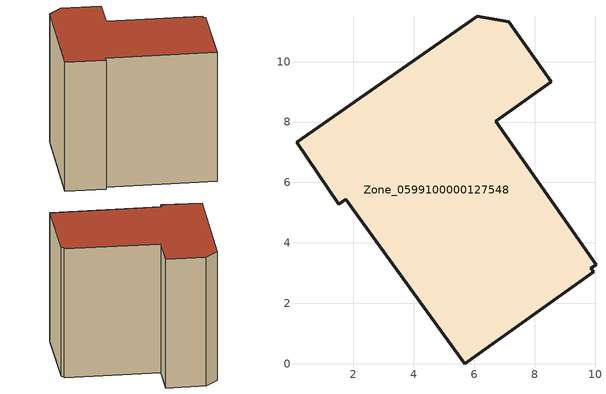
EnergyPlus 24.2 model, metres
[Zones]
Zone_0599100000127548
 floor ground (C_G): 0.11,7.33 6.09,11.5 7.14,11.32 8.55,9.34 6.71,8.03 10.03,3.28 9.86,3.16 9.95,3.04 5.68,0 1.75,5.45 1.52,5.28 z0
 wall outside (C_F): 5.68,0 9.95,3.04 9.86,3.16 10.03,3.28 6.71,8.03 8.55,9.34 7.14,11.32 6.09,11.5 0.11,7.33 1.52,5.28 1.75,5.45 5.68,0 z0:8.36
 roof outside (C_R): 0.11,7.33 1.52,5.28 1.75,5.45 5.68,0 9.95,3.04 9.86,3.16 10.03,3.28 6.71,8.03 8.55,9.34 7.14,11.32 6.09,11.5 z8.36
[BUILDING]
Pand.0599100000127548: North Axis=0; Terrain=City; Loads Convergence Tolerance Value=0.04; Temperature Convergence Tolerance Value=0.4; Solar Distribution=FullExterior; Maximum Number of Warmup Days=25; Minimum Number of Warmup Days=1
[Site:Location]
Rotterdam.The.Hague.AP_ZH_NLD Design_Conditions: Latitude=51.96; Longitude=4.45; Time Zone=1; Elevation=-4.5
[SITE:GROUNDTEMPERATURE:BUILDINGSURFACE]
18, 18, 18, 18, 18, 18, 18, 18, 18, 18, 18, 18
[MATERIAL] Thermal Absorptance=0.9; Solar Absorptance=0.7; Visible Absorptance=0.7
Name | Roughness | Thickness | Conductivity | Density | Specific Heat
G.TC.1975-1991 | MediumSmooth | 0.15 | 0.288461 | 540 | 1210
F.TC.1975-1991 | Rough | 0.3 | 0.230769 | 1920 | 840
R.TC.1975-1991 | MediumRough | 0.2 | 0.153846 | 1500 | 1000
[CONSTRUCTION]
C_G: G.TC.1975-1991
C_F: F.TC.1975-1991
C_R: R.TC.1975-1991
[ZONE]
Zone_0599100000127548: Type=1; Multiplier=1; Ceiling Height=Autocalculate; Volume=Autocalculate; Floor Area=autocalculate; Part of Total Floor Area=Yes
[ZONEINFILTRATION:DESIGNFLOWRATE]
Infil_Zone_0599100000127548: Zone or ZoneList or Space or SpaceList=Zone_0599100000127548; Schedule=AlwaysOn; Design Flow Rate Calculation Method=Flow/Area; Flow Rate per Floor Area=0.003; Constant Term Coefficient=1; Temperature Term Coefficient=0; Velocity Term Coefficient=0; Velocity Squared Term Coefficient=0
[HVACTEMPLATE:ZONE:IDEALLOADSAIRSYSTEM]
Zone_0599100000127548: Maximum Heating Supply Air Temperature=50; Minimum Cooling Supply Air Temperature=13; Maximum Heating Supply Air Humidity Ratio=0.0156; Minimum Cooling Supply Air Humidity Ratio=0.0077; Heating Limit=NoLimit; Cooling Limit=NoLimit; Dehumidification Control Type=ConstantSensibleHeatRatio; Cooling Sensible Heat Ratio=0.7; Dehumidification Setpoint=60; Humidification Control Type=None; Humidification Setpoint=30; Outdoor Air Method=None; Outdoor Air Flow Rate per Person=0.00944; Outdoor Air Flow Rate per Zone Floor Area=0; Outdoor Air Flow Rate per Zone=0; Demand Controlled Ventilation Type=None; Outdoor Air Economizer Type=NoEconomizer; Heat Recovery Type=None; Sensible Heat Recovery Effectiveness=0.7; Latent Heat Recovery Effectiveness=0.65
[ZONECONTROL:THERMOSTAT]
ThermostatControl_Zone_0599100000127548: Zone or ZoneList=Zone_0599100000127548; Control Type Schedule=DualSetpointControlType; Control 1=Thermostat_Zone_0599100000127548; Temperature Difference Between Cutout And Setpoint=0
[THERMOSTATSETPOINT:DUALSETPOINT]
Thermostat_Zone_0599100000127548: Heating Setpoint Temperature Schedule=HeatingSetpoint_Zone_0599100000127548; Cooling Setpoint Temperature Schedule=CoolingSetpoint_Zone_0599100000127548
[SCHEDULE:COMPACT]
HeatingSetpoint_Zone_0599100000127548: Through: 12/31, For: AllDays, Until: 24:00, 21
CoolingSetpoint_Zone_0599100000127548: Through: 12/31, For: AllDays, Until: 24:00, 24
DualSetpointControlType: Through: 12/31, For: AllDays, Until: 24:00, 4
AlwaysOn: Through: 12/31, For: AllDays, Until: 24:00, 1
